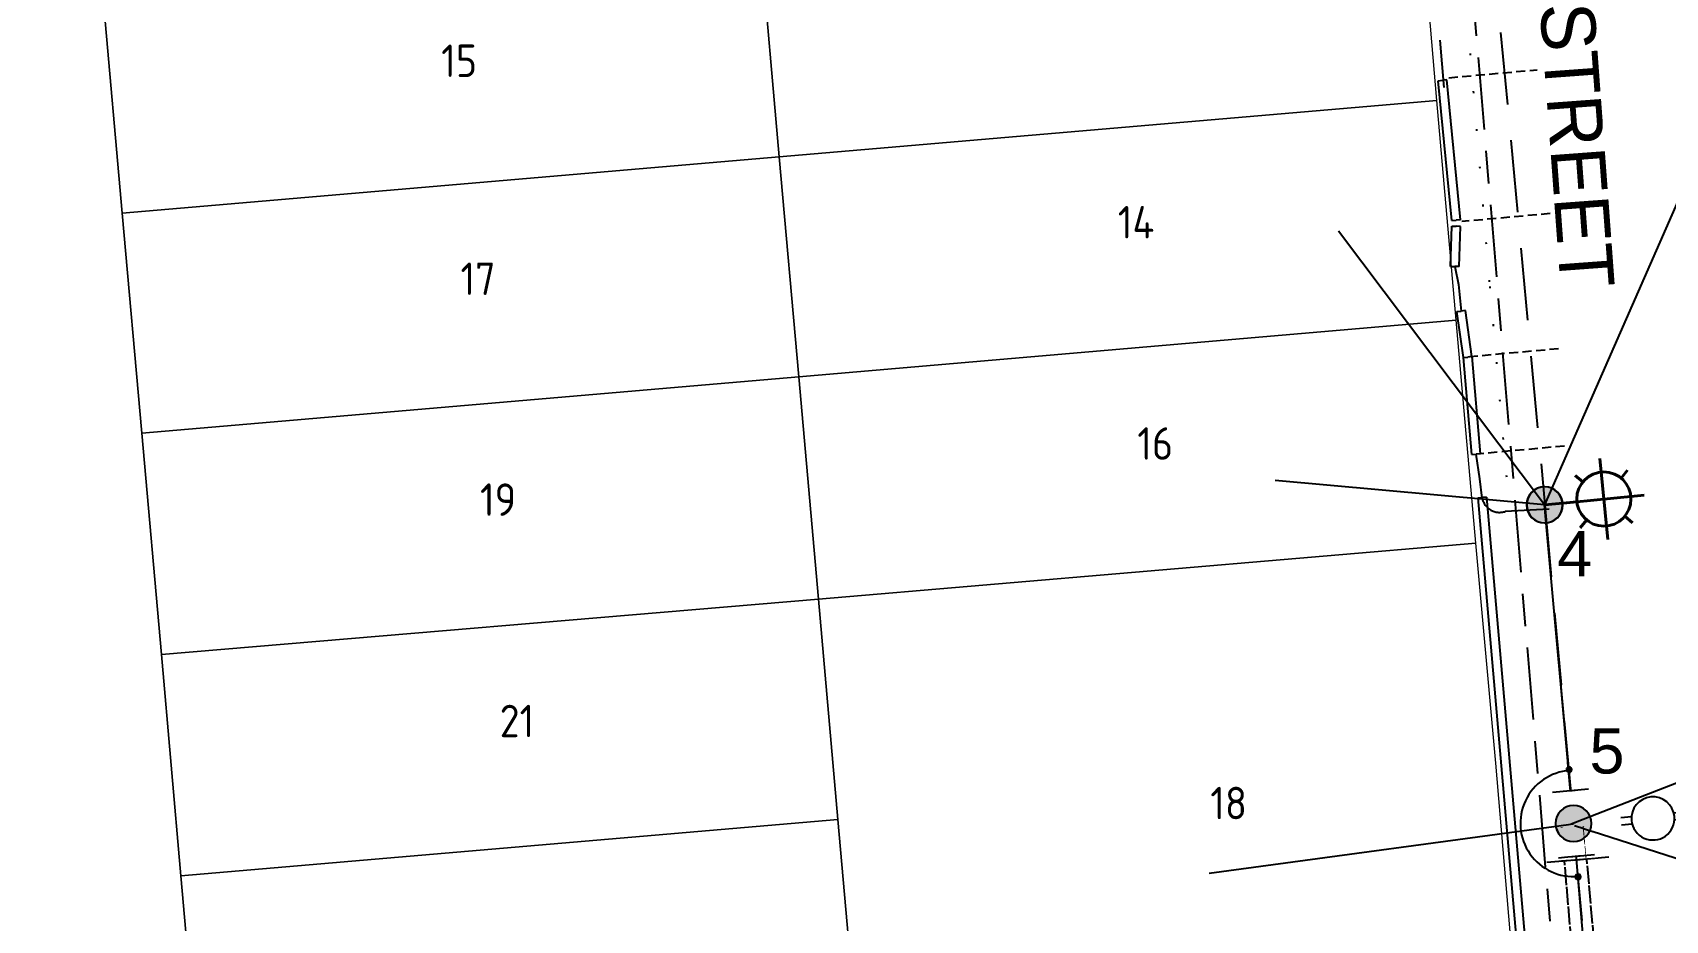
# Model space of a CAD drawing. Header units: metres. Extents: x 317295 to 318227, y 6256675 to 6257944.
# Drawn here: x 317688.6 to 317779, y 6256992.8 to 6257042 of the extents above; entities that cross this region are included whole.
import ezdxf
from ezdxf.enums import TextEntityAlignment as Align

# ---------------------------------------------------------------- set-up
doc = ezdxf.new("R2010")
doc.units = ezdxf.units.M
for name, pattern in [('Cable Exist OH', [1, 1, 0]), ('Cable Exist UG', [8.2, 4, -1.2, 1.8, -1.2]), ('Cable New OH', [6, 4, -2]), ('Cable Remove', [2, 0, -2]), ('DASHED', [0.75, 0.5, -0.25])]:
    doc.linetypes.add(name, pattern=pattern)
doc.layers.get('0').update_dxf_attribs({"color": 6})
doc.layers.add('Cadastre Land Parcels_SP_EXT', color=9, linetype='Continuous', lineweight=5)
doc.layers.add('Cadastre Roads_SP_EXT', color=9, linetype='Continuous', lineweight=5)
for name, color, linetype in [('Duct_SP_EXT', 7, 'Continuous'), ('Equip_LV_EXT', 7, 'Continuous'), ('Equip_SP_SL_EXT', 7, 'Continuous'), ('Mains_HV_EXT', 7, 'Continuous'), ('Mains_LV_EXT', 7, 'Continuous'), ('Mains_LV_NEW', 2, 'Continuous'), ('Mains_LV_NEW_E56', 2, 'Continuous'), ('Mains_SL_NEW', 2, 'Continuous'), ('Mains_SL_NEW_C57', 2, 'Continuous'), ('Mains_SL_NEW_Hardwired', 2, 'Continuous'), ('Notes', 7, 'Continuous'), ('Notes_SP_MISC', 7, 'Continuous'), ('OH_Details_SP_MISC', 7, 'Continuous'), ('SupportsOH_SP_TR_HV_LV_SL_EXT', 7, 'Continuous'), ('Trench_SP_EXT', 7, 'Continuous'), ('UG_Details_SP_MISC', 7, 'Continuous')]:
    doc.layers.add(name, color=color, linetype=linetype)
doc.layers.add('UNKNOWN_FEATURES', color=1, linetype='DASHED', plot=False)
doc.styles.add('iecARIAL', font='arial.ttf', dxfattribs={"height": 2})
doc.styles.add('iecISOCP', font='isocp.shx')
doc.styles.add('ITALICT', font='ITALICT')
doc.styles.add('POLE_LABEL', font='arial.ttf')
doc.styles.get("Standard").update_dxf_attribs({"font": 'arial.ttf'})

# ---------------------------------------------------------------- blocks, each defined once
blk = doc.blocks.new('*U190')
for p, q in [((-4.717, 0.11), (-5.215, 0.105)), ((-2.753, 0.134), (-2.255, 0.139)), ((-4.713, -0.222), (-5.211, -0.227)), ((-2.749, -0.198), (-2.251, -0.193))]:
    blk.add_line(p, q)
blk.add_lwpolyline([(-2.737, -0.032, 1), (-4.729, -0.056, 1)], format="xyb", close=True)
at = {"flags": 9}
for tag, p in [('ACTUAL_STATUS', (0, 0)), ('OPERATING_VOLTAGE', (0, -0.6)), ('ORIENTATION', (0, -0.8)), ('CONSTRUCTED_VOLTAGE', (0, -0.2)), ('NO_PHASES', (0, -0.4)), ('OWNED_BY', (0, -1)), ('STATE', (0, -1.2)), ('SWITCH_TYPE', (0, -1.4)), ('USAGE', (0, -1.6)), ('LEGEND', (0, -1.8)), ('NOTES', (0, -2))]:
    blk.add_attdef(tag, text='', height=0.2, dxfattribs=at).set_placement(p, align=Align.MIDDLE_LEFT)
at = {"flags": 1}
blk.add_attdef('Z', (0, 0), '', height=0.2, dxfattribs=at)
blk = doc.blocks.new('*U135')
at = {"lineweight": 40}
for p, q in [((3.047, 2.562), (3.49, -1.916)), ((4.577, 1.918), (4.22, 1.483)), ((1.674, 1.631), (2.109, 1.274)), ((0, 0), (1.779, 0.176)), ((1.029, 0.102), (5.508, 0.544)), ((1.96, -1.272), (2.317, -0.837)), ((4.863, -0.985), (4.428, -0.628))]:
    blk.add_line(p, q, dxfattribs=at)
blk.add_circle((3.269, 0.323), 1.5, dxfattribs=at)
at = {"style": 'iecARIAL', "flags": 8}
blk.add_attdef('ASSET_NUM', (1.5, 1.5), '', height=2.5, dxfattribs=at)
for tag, p, height, flags in [('CONSTRUCTED_VOLTAGE', (0.981, -0.653), 0.2, 9), ('CONTROL_TYPE', (0.981, -0.853), 0.2, 9), ('LANTERN_PURPOSE', (0.981, -1.053), 0.2, 9), ('LNUMBER', (2.181, -3.253), 2.5, 8), ('OPERATING_VOLTAGE', (0.981, -1.653), 0.2, 9), ('ORIENTATION', (0.981, -1.853), 0.2, 9), ('LANTERN_TYPE', (0.981, -1.253), 0.2, 9), ('NO_PHASES', (0.981, -1.453), 0.2, 9), ('OWNED_BY', (0.981, -2.053), 0.2, 9), ('STATE', (0.981, -2.253), 0.2, 9), ('CEXIST', (0.981, -2.653), 0.2, 9), ('CNEW', (0.981, -2.853), 0.2, 9), ('USAGE', (0.981, -2.453), 0.2, 9), ('CNUMBER', (0.981, -3.053), 0.2, 9), ('CREMOVE', (0.981, -3.253), 0.2, 9), ('CREPLACE', (0.981, -3.453), 0.2, 9), ('LKINGHEIGHT', (0.981, -3.653), 0.2, 9), ('LBRACKET', (0.981, -3.853), 0.2, 9), ('LBRACKETVOCAB', (0.981, -4.053), 0.2, 9), ('LCATEGORY', (0.981, -4.253), 0.2, 9), ('LCHARGE1', (0.981, -4.453), 0.2, 9), ('LCHARGE1PERCENT', (0.981, -4.653), 0.2, 9), ('LCHARGE2', (0.981, -4.853), 0.2, 9), ('LCHARGE2PERCENT', (0.981, -5.053), 0.2, 9), ('LCHARGE3', (0.981, -5.253), 0.2, 9), ('LCHARGE3PERCENT', (0.981, -5.453), 0.2, 9), ('LEXIST', (0.981, -5.653), 0.2, 9), ('LLAMP', (0.981, -5.853), 0.2, 9), ('LLAMPVOCAB', (0.981, -6.053), 0.2, 9), ('LMAST', (0.981, -6.253), 0.2, 9), ('LMASTVOCAB', (0.981, -6.453), 0.2, 9), ('LNEW', (0.981, -6.653), 0.2, 9), ('LANTNUMBER', (0.981, -6.853), 0.2, 9), ('LOUTREACH', (0.981, -7.253), 0.2, 9), ('LOUTREACHVOCAB', (0.981, -7.453), 0.2, 9), ('LRATECODE', (0.981, -7.653), 0.2, 9), ('LREMOVE', (0.981, -7.853), 0.2, 9), ('LREPLACE', (0.981, -8.053), 0.2, 9), ('LTYPE', (0.981, -8.253), 0.2, 9), ('LTYPEVOCAB', (0.981, -8.453), 0.2, 9), ('LEGEND', (0.981, -8.653), 0.2, 9), ('LOCATION', (0.981, -8.853), 0.2, 9), ('NOTES', (0.981, -9.053), 0.2, 9), ('STREETNAME', (0.981, -9.253), 0.2, 9), ('SUBURB', (0.981, -9.453), 0.2, 1)]:
    blk.add_attdef(tag, p, '', height=height, dxfattribs=dict(flags=flags))
blk = doc.blocks.new('POLE_EXT')
blk.add_hatch(color=256).paths.add_polyline_path([(-1, 0, 1), (1, 0, 1)])
blk.add_lwpolyline([(-1, 0, 1), (1, 0, 1)], format="xyb", close=True)
for tag, height, flags, p in [('pNumber', 2.5, 8, (-17.84, 2.067)), ('OWNED_BY', 0.2, 9, (1.355, -0.4)), ('SPECIAL_USE', 0.2, 9, (1.355, -0.8)), ('STATE', 0.2, 9, (1.355, -1)), ('PARENT', 0.2, 9, (1.355, -0.6)), ('cLV', 0.2, 9, (1.355, -1.4)), ('hDepth', 0.2, 9, (1.355, -1.6)), ('hDia', 0.2, 9, (1.355, -1.8)), ('USAGE', 0.2, 9, (1.355, -1.2)), ('cHV', 0.2, 9, (1.355, -2)), ('LBRACKET', 0.2, 9, (1.355, -2.2)), ('LExisting', 0.2, 9, (1.355, -2.4)), ('LANTNUMBER', 0.2, 9, (1.355, -2.6)), ('LOther', 0.2, 9, (1.355, -2.8)), ('cLinedev', 0.2, 9, (1.355, -3.4)), ('LRemove', 0.2, 9, (1.355, -3)), ('LEGEND', 0.2, 9, (1.355, -3.2)), ('LOCATION', 0.2, 9, (1.355, -3.6)), ('pExisting', 0.2, 9, (1.355, -3.8)), ('pFooting', 0.2, 9, (1.355, -4.4)), ('pNew', 0.2, 9, (1.355, -4.6)), ('PFNUMBER', 0.2, 9, (1.355, -4)), ('NEWPFNUMBER', 0.2, 9, (1.355, -4.2)), ('pRelocate', 0.2, 9, (1.355, -5)), ('pRemove', 0.2, 9, (1.355, -5.2)), ('pReplace', 0.2, 9, (1.355, -5.4)), ('cspan', 0.2, 9, (1.355, -6)), ('STREETNAME', 0.2, 9, (1.355, -6.2)), ('SUBURB', 0.2, 9, (1.355, -6.4)), ('pStay', 0.2, 9, (1.355, -5.6)), ('pType', 0.2, 9, (1.355, -5.8)), ('OPERATED_BY', 0.2, 9, (1.355, -7.014)), ('NOTES', 0.2, 9, (1.355, -6.6)), ('MAINTAINED_BY', 0.2, 9, (1.355, -6.814))]:
    blk.add_attdef(tag, text='', height=height, dxfattribs=dict(flags=flags)).set_placement(p, align=Align.MIDDLE_LEFT)
at = {"style": 'POLE_LABEL'}
for tag, height, flags, p in [('ASSET_NUM', 2.5, 8, (2, 2)), ('STRUCTURE_PLANT_NUMBER', 0.2, 9, (1.355, 0.028)), ('STREET_CODE', 0.2, 9, (1.355, -0.2))]:
    blk.add_attdef(tag, text='', height=height, dxfattribs=dict(at, flags=flags)).set_placement(p, align=Align.MIDDLE_LEFT)
at = {"flags": 1}
blk.add_attdef('Z', (1.355, -7.328), '', height=0.2, dxfattribs=at)
blk = doc.blocks.new('End Shackle_NEW')
at = {"flags": 9}
for tag, p in [('OPERATING_VOLTAGE', (0, -0.6)), ('ORIENTATION', (0, -0.8)), ('OWNED_BY', (0, -1)), ('STATE', (0, -1.2)), ('USAGE', (0, -1.4)), ('NOTES', (0, -1.6)), ('MAINTAINED_BY', (0, -1.814)), ('OPERATED_BY', (0, -2.014))]:
    blk.add_attdef(tag, text='', height=0.2, dxfattribs=at).set_placement(p, align=Align.MIDDLE_LEFT)
blk.add_wipeout([(-0.253, 0), (-0.253, 1.815), (0.253, 1.815), (0.253, 0)])
blk.add_line((1, 1.815), (-1, 1.815))
at = {"flags": 1}
blk.add_attdef('Z', (0, 0), '', height=0.2, dxfattribs=at)
at = {"flags": 9}
for tag, p in [('CONNECTOR_TYPE', (0, 0)), ('CONSTRUCTED_VOLTAGE', (0, -0.2)), ('NO_PHASES', (0, -0.4))]:
    blk.add_attdef(tag, text='', height=0.2, dxfattribs=at).set_placement(p, align=Align.MIDDLE_LEFT)
blk = doc.blocks.new('BOND POINT')
blk.add_hatch(color=256).paths.add_polyline_path([(-1, 0, 1), (1, 0, 1)])
blk.add_lwpolyline([(-1, 0, 1), (1, 0, 1)], format="xyb", close=True)

msp = doc.modelspace()

# ---------------------------------------------------------------- linework, layer by layer
at = {"layer": 'Cadastre Land Parcels_SP_EXT', "linetype": 'Continuous'}
for points in [[(317766.321, 6257038.246), (317765.282, 6257050.383), (317762.711, 6257050.138), (317728.845, 6257047.136), (317729.908, 6257035.122), (317766.321, 6257038.246)], [(317693.528, 6257032), (317729.908, 6257035.122), (317728.845, 6257047.136), (317692.472, 6257043.911), (317693.528, 6257032)], [(317767.393, 6257026.082), (317766.321, 6257038.246), (317729.908, 6257035.122), (317730.987, 6257022.942), (317767.393, 6257026.082)], [(317694.609, 6257019.808), (317730.987, 6257022.942), (317729.908, 6257035.122), (317693.528, 6257032), (317694.609, 6257019.808)], [(317732.075, 6257010.632), (317768.48, 6257013.721), (317767.393, 6257026.082), (317730.987, 6257022.942), (317732.075, 6257010.632)], [(317695.694, 6257007.556), (317732.075, 6257010.632), (317730.987, 6257022.942), (317694.609, 6257019.808), (317695.694, 6257007.556)], [(317768.48, 6257013.721), (317732.075, 6257010.632), (317733.156, 6256998.416), (317734.242, 6256986.171), (317768.277, 6256989.172), (317770.622, 6256989.369), (317769.574, 6257001.545), (317768.48, 6257013.721)], [(317696.78, 6256995.296), (317733.156, 6256998.416), (317732.075, 6257010.632), (317695.694, 6257007.556), (317696.78, 6256995.296)], [(317697.869, 6256983.018), (317734.242, 6256986.171), (317733.156, 6256998.416), (317696.78, 6256995.296), (317697.869, 6256983.018)]]:
    msp.add_lwpolyline(points, close=True, dxfattribs=at)
at = {"layer": 'Cadastre Roads_SP_EXT', "linetype": 'Continuous'}
msp.add_lwpolyline([(317697.869, 6256983.018), (317696.78, 6256995.296), (317695.694, 6257007.556), (317694.609, 6257019.808), (317693.528, 6257032), (317692.472, 6257043.911), (317691.404, 6257055.982), (317690.693, 6257063.994), (317690.319, 6257068.223), (317689.232, 6257080.487), (317691.627, 6257080.732), (317690.538, 6257092.546), (317688.247, 6257092.406), (317687.114, 6257104.387)], dxfattribs=at)
at = {"layer": 'Duct_SP_EXT'}
for p, q in [((317766.395, 6257039.335), (317766.634, 6257039.358)), ((317767.149, 6257031.593), (317766.395, 6257039.335)), ((317766.873, 6257039.381), (317766.634, 6257039.358)), ((317767.627, 6257031.639), (317766.873, 6257039.381)), ((317767.149, 6257031.593), (317767.388, 6257031.616)), ((317767.627, 6257031.639), (317767.388, 6257031.616)), ((317767.079, 6257029.054), (317767.148, 6257031.281)), ((317767.148, 6257031.281), (317767.388, 6257031.273)), ((317767.628, 6257031.266), (317767.388, 6257031.273)), ((317767.559, 6257029.039), (317767.628, 6257031.266)), ((317767.079, 6257029.054), (317767.319, 6257029.047)), ((317767.559, 6257029.039), (317767.319, 6257029.047)), ((317767.424, 6257026.546), (317767.662, 6257026.58)), ((317767.788, 6257023.999), (317767.424, 6257026.546)), ((317767.899, 6257026.614), (317767.662, 6257026.58)), ((317768.263, 6257024.067), (317767.899, 6257026.614)), ((317767.786, 6257024.012), (317768.025, 6257024.033)), ((317768.259, 6257018.636), (317767.786, 6257024.012)), ((317767.788, 6257023.999), (317768.025, 6257024.033)), ((317768.263, 6257024.067), (317768.025, 6257024.033)), ((317768.264, 6257024.054), (317768.025, 6257024.033)), ((317768.737, 6257018.678), (317768.264, 6257024.054)), ((317768.737, 6257018.678), (317768.498, 6257018.657)), ((317768.259, 6257018.636), (317768.498, 6257018.657)), ((317768.583, 6257016.231), (317768.822, 6257016.252)), ((317768.583, 6257016.231), (317771.413, 6256983.779)), ((317769.061, 6257016.272), (317768.822, 6257016.252)), ((317769.061, 6257016.272), (317771.892, 6256983.821))]:
    msp.add_line(p, q, dxfattribs=at)
at = {"layer": 'Mains_HV_EXT', "linetype": 'Cable Exist UG', "flags": 128}
msp.add_lwpolyline([(317775.731, 6256954.92), (317764.736, 6257087.443), (317764.736, 6257087.443)], dxfattribs=at)
at = {"layer": 'Mains_LV_EXT', "linetype": 'Cable Remove'}
for points in [[(317769.239, 6257028.19), (317765.322, 6257074.943), (317766.4, 6257078.122)], [(317770.19, 6257017.379), (317769.239, 6257028.19)]]:
    msp.add_lwpolyline(points, dxfattribs=at)
at = {"layer": 'Mains_LV_EXT', "linetype": 'Cable Exist OH'}
for points in [[(317773.216, 6256997.979), (317776.832, 6256954.505)], [(317774.445, 6256998.049), (317778.271, 6256954.623)]]:
    msp.add_lwpolyline(points, dxfattribs=at)
at = {"layer": 'Mains_LV_NEW_E56', "color": 2, "linetype": 'Cable New OH'}
for points in [[(317768.733, 6257053.958), (317772.296, 6257015.844)], [(317772.296, 6257015.844), (317773.882, 6256998.203)]]:
    msp.add_lwpolyline(points, dxfattribs=at)
at = {"layer": 'Mains_SL_NEW_C57', "color": 2, "linetype": 'Cable New OH'}
for points in [[(317763.648, 6257108.017), (317766.813, 6257079.354), (317768.733, 6257053.958), (317772.296, 6257015.844)], [(317772.296, 6257015.844), (317773.023, 6257007.55), (317774.338, 6256992.836)]]:
    msp.add_lwpolyline(points, dxfattribs=at)
at = {"layer": 'Mains_SL_NEW_Hardwired', "color": 2, "linetype": 'Continuous'}
msp.add_arc((317773.882, 6256998.203), 2.941, 94.29272, 275.30192, dxfattribs=at).dxf.unprotected_set("ltscale", 0)
at = {"layer": 'Notes_SP_MISC', "color": 0, "linetype": 'Continuous'}
for p, q in [((317772.296, 6257015.844), (317780.666, 6257034.944)), ((317772.277, 6257015.842), (317760.875, 6257031.004)), ((317772.277, 6257015.842), (317757.365, 6257017.193))]:
    msp.add_line(p, q, dxfattribs=at)
at = {"layer": 'OH_Details_SP_MISC', "color": 7, "linetype": 'Continuous', "flags": 128}
msp.add_lwpolyline([(317777.597, 6256954.547), (317773.882, 6256998.203), (317772.277, 6257015.842)], dxfattribs=at)
at = {"layer": 'Trench_SP_EXT', "linetype": 'Cable Exist UG'}
for points in [[(317767.319, 6257029.046), (317767.508, 6257028.053), (317767.662, 6257026.58)], [(317768.69, 6257017.279), (317768.498, 6257018.657)]]:
    msp.add_lwpolyline(points, dxfattribs=at)
msp.add_lwpolyline([(317772.527, 6257015.607), (317770.107, 6257015.484), (317770.107, 6257015.484, -0.453079), (317768.827, 6257016.217), (317768.827, 6257016.217), (317768.69, 6257017.279)], format="xyb", dxfattribs=at)
at = {"layer": 'UG_Details_SP_MISC', "color": 7, "linetype": 'Cable Exist UG', "flags": 128}
msp.add_lwpolyline([(317756.18, 6257164.153), (317756.254, 6257161.779), (317766.702, 6257038.961)], dxfattribs=at)
at = {"layer": 'UNKNOWN_FEATURES'}
for points in [[(317766.98, 6257039.5), (317771.874, 6257039.943)], [(317772.595, 6257031.975), (317767.701, 6257031.533)], [(317773.059, 6257024.49), (317768.164, 6257024.047)], [(317773.393, 6257019.1), (317768.498, 6257018.657)]]:
    msp.add_lwpolyline(points, dxfattribs=at)

# ---------------------------------------------------------------- block references
at = {"layer": 'Equip_LV_EXT', "xscale": 1.2, "yscale": 1.2, "zscale": 1.2, "rotation": 184.7636416551141}
msp.add_blockref('*U190', (317773.823, 6256998.056), dxfattribs=at)
at = {"layer": 'Equip_SP_SL_EXT'}
msp.add_blockref('*U135', (317772.295, 6257015.844), dxfattribs=at)
at = {"layer": 'Mains_SL_NEW_Hardwired', "color": 2, "linetype": 'Continuous', "xscale": 0.15, "yscale": 0.15, "zscale": 0.15}
for p in [(317773.641, 6257001.183), (317774.137, 6256995.245)]:
    msp.add_blockref('BOND POINT', p, dxfattribs=at).dxf.unprotected_set("ltscale", 0)
at = {"layer": 'SupportsOH_SP_TR_HV_LV_SL_EXT', "color": 7, "linetype": 'Continuous'}
ref = msp.add_blockref('POLE_EXT', (317772.277, 6257015.842), dxfattribs=at)
ref.add_attrib('pNumber', '4', dxfattribs={"height": 2.5}).set_placement((317772.978, 6257013.14), align=Align.MIDDLE_LEFT)
at = {"layer": 'SupportsOH_SP_TR_HV_LV_SL_EXT'}
msp.add_blockref('POLE_EXT', (317772.296, 6257015.844), dxfattribs=at)

# ---------------------------------------------------------------- texts
at = {"layer": 'Cadastre Land Parcels_SP_EXT', "style": 'iecISOCP'}
for s, p in [('15', (317711.188, 6257039.542)), ('14', (317748.652, 6257030.598)), ('17', (317712.258, 6257027.468)), ('16', (317749.734, 6257018.344)), ('19', (317713.341, 6257015.235)), ('21', (317714.426, 6257002.975)), ('18', (317753.775, 6256998.432))]:
    msp.add_text(s, height=1.8, dxfattribs=at).set_placement(p)
at = {"layer": 'Notes', "insert": (317774.07, 6257035.76), "char_height": 3, "attachment_point": 5, "rotation": 274.20959, "style": 'ITALICT'}
msp.add_mtext('{\\fStylus BT|b0|i0|c0|p34;STREET }', dxfattribs=at)

# ---------------------------------------------------------------- next in the draw order: block references
at = {"layer": 'Mains_LV_NEW', "color": 2, "linetype": 'Cable New OH', "rotation": 184.8651342025267}
msp.add_blockref('End Shackle_NEW', (317773.258, 6256997.953), dxfattribs=at).dxf.unprotected_set("ltscale", 0)

# ---------------------------------------------------------------- next in the draw order: block references
msp.add_blockref('End Shackle_NEW', (317774.697, 6256998.071), dxfattribs=at).dxf.unprotected_set("ltscale", 0)

# ---------------------------------------------------------------- next in the draw order: block references
at = {"layer": 'Mains_LV_NEW', "color": 2, "linetype": 'Cable New OH', "rotation": 5.073070351958341}
msp.add_blockref('End Shackle_NEW', (317773.882, 6256998.203), dxfattribs=at).dxf.unprotected_set("ltscale", 0)

# ---------------------------------------------------------------- next in the draw order: block references
at = {"layer": 'Mains_SL_NEW', "color": 2, "linetype": 'Cable New OH', "rotation": 5.340187119796038}
msp.add_blockref('End Shackle_NEW', (317773.882, 6256998.203), dxfattribs=at).dxf.unprotected_set("ltscale", 0)

# ---------------------------------------------------------------- next in the draw order: block references
at = {"layer": 'Mains_SL_NEW', "color": 2, "linetype": 'Cable New OH', "rotation": 185.0110046047096}
msp.add_blockref('End Shackle_NEW', (317773.882, 6256998.203), dxfattribs=at).dxf.unprotected_set("ltscale", 0)

# ---------------------------------------------------------------- next in the draw order: linework, layer by layer
at = {"layer": 'Notes_SP_MISC', "color": 0, "linetype": 'Continuous'}
for p, q in [((317794.441, 6257006.242), (317773.748, 6256998.157)), ((317773.876, 6256998.17), (317753.716, 6256995.431)), ((317787.795, 6256993.613), (317773.939, 6256998.062))]:
    msp.add_line(p, q, dxfattribs=at)

# ---------------------------------------------------------------- next in the draw order: block references
at = {"layer": 'SupportsOH_SP_TR_HV_LV_SL_EXT', "color": 7, "linetype": 'Continuous'}
ref = msp.add_blockref('POLE_EXT', (317773.882, 6256998.203), dxfattribs=at)
ref.add_attrib('pNumber', '5', dxfattribs={"height": 2.5}).set_placement((317774.765, 6257002.218), align=Align.MIDDLE_LEFT)
at = {"layer": 'SupportsOH_SP_TR_HV_LV_SL_EXT'}
msp.add_blockref('POLE_EXT', (317773.882, 6256998.203), dxfattribs=at)

doc.saveas('drawing.dxf')
